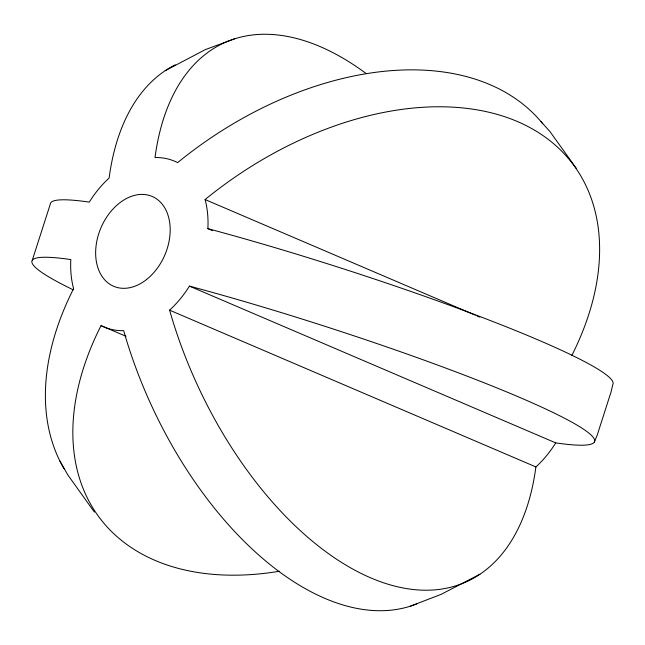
<?xml version="1.0" encoding="UTF-8"?>
<svg xmlns="http://www.w3.org/2000/svg" width="645" height="645" viewBox="0 0 645 645"><rect width="100%" height="100%" fill="white"/><g stroke="black" fill="none" stroke-linecap="round" stroke-linejoin="round"><path stroke-width="0.97" d="M32.25 260.346L50.697 202.885A295.434 27.292 17.8 0 1 89.268 202.111A90.098 63.992 -66.8 0 1 109.11 178.068A295.434 164.918 65.9 0 1 175.206 64.839M594.303 442.115L597.093 435.456L611.041 392.007L612.75 384.654A295.434 27.292 17.8 0 0 207.875 228.653A90.098 63.992 -66.8 0 0 205.094 199.555A295.434 192.21 -36.6 0 1 516.976 121.349A295.434 192.21 -36.6 0 1 571.865 355.411M165.225 70.684L205.384 49.584L234.691 38.797M479.953 574.227L441.099 594.368L410.309 606.203M205.094 199.555L475.204 315.147M477.05 315.945L479.824 317.13M207.875 228.653L212.495 230.636M189.428 286.114L555.732 442.889A90.098 63.992 -66.8 0 1 535.89 466.932A295.434 164.918 65.9 0 1 370.819 577.904A295.434 164.918 65.9 0 1 169.587 310.156A90.098 63.992 -66.8 0 0 189.428 286.114A295.434 27.292 17.8 0 1 519.757 397.433A295.434 27.292 17.8 0 1 555.732 442.889M169.587 310.156L535.89 466.932M279.374 571.252A295.434 192.21 -36.6 0 1 101.055 325.62L126.033 336.303M540.824 121.429L549.863 131.443L576.211 168.208M94.38 512.074L67.854 474.962L59.84 460.941M101.055 325.62A90.098 63.992 -66.8 0 0 123.679 330.675A295.434 164.918 65.9 0 0 416.751 603.897M64.097 468.826A295.434 192.21 -36.6 0 1 73.594 288.678A90.098 63.992 -66.8 0 1 70.821 259.572A295.434 27.292 17.8 0 0 73.183 289.815M542.719 123.719A295.434 192.21 -36.6 0 0 177.633 162.613A90.098 63.992 -66.8 0 0 155.018 157.549A295.434 164.918 65.9 0 1 366.255 73.627M146.544 279.535A48.875 34.717 -66.8 0 0 156.122 198.579A48.875 34.717 -66.8 0 0 96.057 245.971A48.875 34.717 -66.8 0 0 146.544 279.535"/></g></svg>
